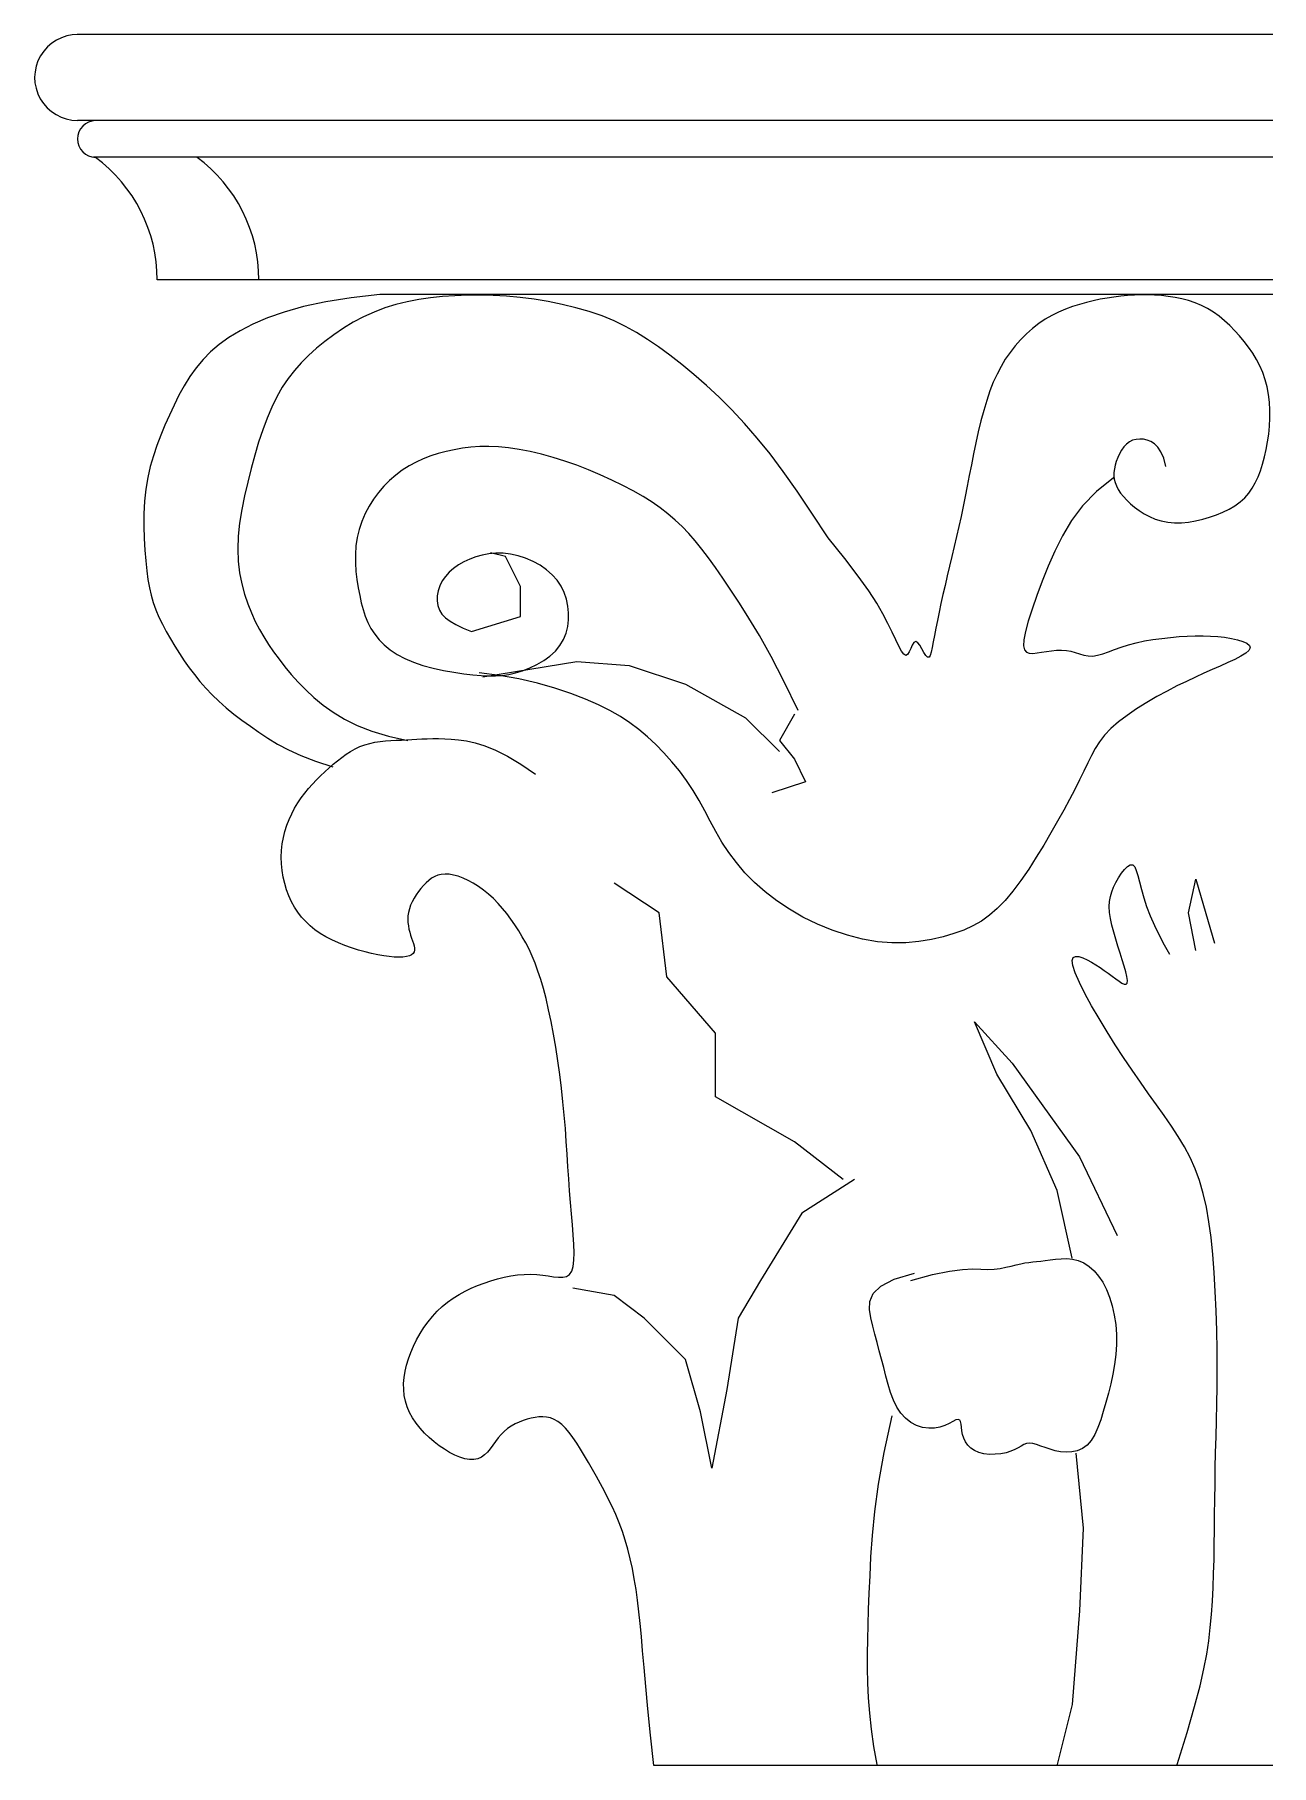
# Model space of a CAD drawing. Extents: x -9127 to 548, y 11049 to 16542.
# Drawn here: x -7716.8 to -7463.1, y 14054.5 to 14409.5 of the extents above; entities that cross this region are included whole.
import ezdxf

# ---------------------------------------------------------------- set-up
doc = ezdxf.new("R2010")
doc.units = 0
doc.header["$MEASUREMENT"] = 0
doc.layers.get('0').update_dxf_attribs({"linetype": 'CONTINUOUS'})
doc.layers.add('detail', color=7, linetype='CONTINUOUS')

# ---------------------------------------------------------------- blocks, each defined once
blk = doc.blocks.new('20')
at = {"layer": 'detail'}
for p, q in [((-5464.43, 9840.75), (-5709.72, 9840.75)), ((-5464.43, 9823.15), (-5709.63, 9823.15)), ((-5464.43, 9815.61), (-5706.37, 9815.61)), ((-5464.43, 9790.46), (-5693.29, 9790.46)), ((-5464.43, 9787.45), (-5647.61, 9787.45))]:
    blk.add_line(p, q, dxfattribs=at)
for points in [[(-5647.61, 9787.45), (-5653.52, 9786.79), (-5658.72, 9785.95), (-5663.26, 9784.96), (-5667.22, 9783.84), (-5670.66, 9782.62), (-5673.66, 9781.34), (-5676.28, 9780.02), (-5678.57, 9778.65), (-5680.58, 9777.21), (-5682.34, 9775.71), (-5683.89, 9774.12), (-5685.29, 9772.42), (-5686.57, 9770.62), (-5687.75, 9768.73), (-5688.83, 9766.77), (-5689.84, 9764.75), (-5690.79, 9762.7), (-5691.69, 9760.64), (-5692.55, 9758.57), (-5693.35, 9756.48), (-5694.08, 9754.36), (-5694.71, 9752.17), (-5695.24, 9749.9), (-5695.63, 9747.53), (-5695.88, 9745.04), (-5696, 9742.48), (-5696.01, 9739.91), (-5695.94, 9737.4), (-5695.81, 9735), (-5695.63, 9732.78), (-5695.42, 9730.77), (-5695.18, 9728.96), (-5694.89, 9727.3), (-5694.54, 9725.74), (-5694.1, 9724.25), (-5693.58, 9722.78), (-5692.95, 9721.29), (-5692.23, 9719.79), (-5691.43, 9718.29), (-5690.56, 9716.78), (-5689.65, 9715.28), (-5688.7, 9713.8), (-5687.73, 9712.33), (-5686.71, 9710.89), (-5685.65, 9709.47), (-5684.53, 9708.07), (-5683.33, 9706.69), (-5682.03, 9705.34), (-5680.63, 9704), (-5679.14, 9702.68), (-5677.56, 9701.39), (-5675.9, 9700.12), (-5674.18, 9698.87), (-5672.41, 9697.64), (-5670.57, 9696.43), (-5668.6, 9695.24), (-5666.38, 9694.07), (-5663.82, 9692.9), (-5660.81, 9691.74), (-5657.27, 9690.59)], [(-5486.39, 9752.14), (-5486.83, 9753.85), (-5487.39, 9755.17), (-5488.02, 9756.14), (-5488.73, 9756.84), (-5489.47, 9757.3), (-5490.24, 9757.59), (-5491, 9757.76), (-5491.76, 9757.8), (-5492.5, 9757.73), (-5493.2, 9757.53), (-5493.86, 9757.21), (-5494.47, 9756.76), (-5495.01, 9756.19), (-5495.5, 9755.52), (-5495.91, 9754.77), (-5496.27, 9753.99), (-5496.55, 9753.19), (-5496.78, 9752.4), (-5496.94, 9751.65), (-5497.03, 9750.93), (-5497.04, 9750.24), (-5496.96, 9749.55), (-5496.79, 9748.86), (-5496.52, 9748.17), (-5496.15, 9747.45), (-5495.67, 9746.72), (-5495.09, 9745.99), (-5494.42, 9745.25), (-5493.66, 9744.52), (-5492.8, 9743.81), (-5491.86, 9743.12), (-5490.84, 9742.47), (-5489.74, 9741.88), (-5488.56, 9741.39), (-5487.32, 9740.99), (-5486, 9740.73), (-5484.63, 9740.61), (-5483.2, 9740.63), (-5481.75, 9740.76), (-5480.29, 9741.01), (-5478.84, 9741.34), (-5477.41, 9741.76), (-5476.02, 9742.24), (-5474.69, 9742.79), (-5473.43, 9743.41), (-5472.26, 9744.1), (-5471.18, 9744.88), (-5470.22, 9745.73), (-5469.39, 9746.67), (-5468.66, 9747.7), (-5468.04, 9748.81), (-5467.49, 9750.01), (-5467.01, 9751.29), (-5466.58, 9752.66), (-5466.19, 9754.11), (-5465.84, 9755.63), (-5465.54, 9757.21), (-5465.3, 9758.82), (-5465.14, 9760.46), (-5465.05, 9762.1), (-5465.05, 9763.73), (-5465.15, 9765.34), (-5465.34, 9766.92), (-5465.62, 9768.47), (-5466.01, 9769.97), (-5466.5, 9771.41), (-5467.1, 9772.8), (-5467.8, 9774.13), (-5468.57, 9775.4), (-5469.42, 9776.62), (-5470.33, 9777.79), (-5471.28, 9778.93), (-5472.26, 9780.02), (-5473.29, 9781.07), (-5474.35, 9782.05), (-5475.46, 9782.97), (-5476.62, 9783.8), (-5477.83, 9784.54), (-5479.1, 9785.18), (-5480.41, 9785.73), (-5481.75, 9786.18), (-5483.12, 9786.55), (-5484.51, 9786.84), (-5485.91, 9787.06), (-5487.3, 9787.22), (-5488.69, 9787.32), (-5490.08, 9787.37), (-5491.46, 9787.36), (-5492.85, 9787.31), (-5494.25, 9787.22), (-5495.64, 9787.09), (-5497.04, 9786.92), (-5498.45, 9786.71), (-5499.86, 9786.46), (-5501.27, 9786.16), (-5502.7, 9785.81), (-5504.13, 9785.42), (-5505.56, 9784.97), (-5506.98, 9784.45), (-5508.39, 9783.85), (-5509.78, 9783.15), (-5511.15, 9782.36), (-5512.48, 9781.46), (-5513.77, 9780.45), (-5515.01, 9779.35), (-5516.19, 9778.17), (-5517.31, 9776.9), (-5518.35, 9775.56), (-5519.32, 9774.16), (-5520.2, 9772.68), (-5521.02, 9771.11), (-5521.78, 9769.43), (-5522.48, 9767.65), (-5523.14, 9765.73), (-5523.75, 9763.68), (-5524.32, 9761.53), (-5524.86, 9759.3), (-5525.36, 9757.03), (-5525.84, 9754.75), (-5526.29, 9752.5), (-5526.73, 9750.3), (-5527.15, 9748.14), (-5527.57, 9746.03), (-5527.99, 9743.95), (-5528.41, 9741.89), (-5528.85, 9739.83), (-5529.31, 9737.78), (-5529.78, 9735.74), (-5530.26, 9733.71), (-5530.74, 9731.7), (-5531.22, 9729.72), (-5531.67, 9727.78), (-5532.11, 9725.88), (-5532.52, 9724.03), (-5532.91, 9722.26), (-5533.26, 9720.58), (-5533.58, 9718.99), (-5533.85, 9717.52), (-5534.09, 9716.18), (-5534.31, 9715.01), (-5534.51, 9714.07), (-5534.73, 9713.4), (-5534.97, 9713.03), (-5535.27, 9713.03), (-5535.62, 9713.4), (-5536.01, 9714.03), (-5536.44, 9714.78), (-5536.87, 9715.49), (-5537.3, 9716.02), (-5537.7, 9716.24), (-5538.07, 9716.03), (-5538.41, 9715.5), (-5538.73, 9714.82), (-5539.05, 9714.15), (-5539.39, 9713.62), (-5539.76, 9713.41), (-5540.16, 9713.64), (-5540.63, 9714.28), (-5541.18, 9715.29), (-5541.81, 9716.61), (-5542.55, 9718.18), (-5543.41, 9719.95), (-5544.43, 9721.91), (-5545.7, 9724.11), (-5547.35, 9726.67), (-5549.48, 9729.69), (-5552.21, 9733.27), (-5555.66, 9737.52)], [(-5555.66, 9737.52), (-5558.98, 9742.6), (-5562.03, 9747.11), (-5564.88, 9751.13), (-5567.58, 9754.74), (-5570.2, 9758), (-5572.79, 9760.99), (-5575.4, 9763.78), (-5578.02, 9766.38), (-5580.62, 9768.8), (-5583.19, 9771.03), (-5585.7, 9773.09), (-5588.12, 9774.97), (-5590.45, 9776.68), (-5592.71, 9778.23), (-5594.96, 9779.63), (-5597.24, 9780.89), (-5599.58, 9782.02), (-5602.05, 9783.04), (-5604.66, 9783.94), (-5607.39, 9784.73), (-5610.21, 9785.41), (-5613.08, 9785.99), (-5615.97, 9786.46), (-5618.82, 9786.83), (-5621.62, 9787.09), (-5624.36, 9787.25), (-5627.05, 9787.32), (-5629.67, 9787.3), (-5632.24, 9787.19), (-5634.76, 9787.01), (-5637.23, 9786.74), (-5639.64, 9786.39), (-5642.01, 9785.94), (-5644.32, 9785.37), (-5646.59, 9784.68), (-5648.8, 9783.84), (-5650.96, 9782.86), (-5653.06, 9781.74), (-5655.09, 9780.52), (-5657.03, 9779.2), (-5658.88, 9777.82), (-5660.61, 9776.4), (-5662.23, 9774.94), (-5663.74, 9773.45), (-5665.14, 9771.87), (-5666.44, 9770.2), (-5667.65, 9768.41), (-5668.76, 9766.46), (-5669.8, 9764.34), (-5670.75, 9762.07), (-5671.65, 9759.65), (-5672.48, 9757.12), (-5673.27, 9754.48), (-5674.02, 9751.76), (-5674.73, 9748.97), (-5675.39, 9746.16), (-5675.95, 9743.34), (-5676.38, 9740.56), (-5676.67, 9737.84), (-5676.77, 9735.22), (-5676.67, 9732.71), (-5676.38, 9730.34), (-5675.94, 9728.1), (-5675.36, 9725.98), (-5674.69, 9723.99), (-5673.95, 9722.13), (-5673.16, 9720.4), (-5672.31, 9718.76), (-5671.41, 9717.2), (-5670.45, 9715.68), (-5669.42, 9714.17), (-5668.3, 9712.64), (-5667.1, 9711.09), (-5665.8, 9709.5), (-5664.38, 9707.91), (-5662.83, 9706.32), (-5661.13, 9704.75), (-5659.26, 9703.22), (-5657.2, 9701.74), (-5654.89, 9700.34), (-5652.27, 9699.04), (-5649.28, 9697.87), (-5645.83, 9696.84), (-5641.88, 9695.97)], [(-5561.82, 9702.13), (-5564.75, 9708.15), (-5567.38, 9713.22), (-5569.75, 9717.48), (-5571.9, 9721.07), (-5573.84, 9724.14), (-5575.61, 9726.82), (-5577.25, 9729.23), (-5578.77, 9731.42), (-5580.21, 9733.41), (-5581.59, 9735.23), (-5582.93, 9736.89), (-5584.27, 9738.42), (-5585.63, 9739.85), (-5587.04, 9741.18), (-5588.52, 9742.45), (-5590.1, 9743.66), (-5591.79, 9744.83), (-5593.64, 9745.99), (-5595.64, 9747.14), (-5597.79, 9748.28), (-5600.05, 9749.39), (-5602.4, 9750.45), (-5604.8, 9751.46), (-5607.24, 9752.4), (-5609.67, 9753.25), (-5612.09, 9754.01), (-5614.47, 9754.68), (-5616.8, 9755.23), (-5619.05, 9755.67), (-5621.22, 9755.99), (-5623.29, 9756.18), (-5625.25, 9756.26), (-5627.14, 9756.23), (-5628.95, 9756.1), (-5630.69, 9755.89), (-5632.38, 9755.61), (-5634.03, 9755.25), (-5635.63, 9754.83), (-5637.19, 9754.32), (-5638.71, 9753.73), (-5640.19, 9753.05), (-5641.62, 9752.27), (-5643.01, 9751.39), (-5644.34, 9750.4), (-5645.61, 9749.31), (-5646.81, 9748.12), (-5647.92, 9746.84), (-5648.93, 9745.47), (-5649.84, 9744.02), (-5650.63, 9742.5), (-5651.3, 9740.91), (-5651.85, 9739.26), (-5652.26, 9737.58), (-5652.52, 9735.86), (-5652.64, 9734.12), (-5652.64, 9732.38), (-5652.52, 9730.65), (-5652.32, 9728.95), (-5652.06, 9727.3), (-5651.75, 9725.73), (-5651.42, 9724.23), (-5651.04, 9722.81), (-5650.6, 9721.46), (-5650.07, 9720.18), (-5649.44, 9718.95), (-5648.67, 9717.77), (-5647.76, 9716.64), (-5646.7, 9715.57), (-5645.47, 9714.55), (-5644.07, 9713.61), (-5642.49, 9712.76), (-5640.72, 9712), (-5638.78, 9711.35), (-5636.71, 9710.8), (-5634.58, 9710.34), (-5632.46, 9709.96), (-5630.42, 9709.66), (-5628.53, 9709.44), (-5626.84, 9709.28), (-5625.3, 9709.2), (-5623.88, 9709.2), (-5622.53, 9709.3), (-5621.19, 9709.5), (-5619.81, 9709.82), (-5618.36, 9710.27), (-5616.88, 9710.84), (-5615.42, 9711.54), (-5614.01, 9712.35), (-5612.72, 9713.28), (-5611.6, 9714.31), (-5610.68, 9715.45), (-5609.96, 9716.68), (-5609.43, 9717.98), (-5609.09, 9719.34), (-5608.92, 9720.73), (-5608.9, 9722.13), (-5609.04, 9723.54), (-5609.34, 9724.93), (-5609.8, 9726.29), (-5610.43, 9727.59), (-5611.24, 9728.82), (-5612.24, 9729.96), (-5613.42, 9730.99), (-5614.75, 9731.91), (-5616.2, 9732.7), (-5617.72, 9733.35), (-5619.28, 9733.85), (-5620.84, 9734.19), (-5622.35, 9734.36), (-5623.82, 9734.38), (-5625.25, 9734.25), (-5626.61, 9734), (-5627.92, 9733.63), (-5629.17, 9733.16), (-5630.36, 9732.61), (-5631.46, 9731.97), (-5632.48, 9731.26), (-5633.38, 9730.47), (-5634.17, 9729.6), (-5634.82, 9728.68), (-5635.32, 9727.69), (-5635.67, 9726.66), (-5635.85, 9725.62), (-5635.87, 9724.6), (-5635.72, 9723.62), (-5635.4, 9722.71), (-5634.88, 9721.89), (-5634.17, 9721.14), (-5633.22, 9720.43), (-5632.03, 9719.73), (-5630.56, 9719.03), (-5628.79, 9718.29)], [(-5497.16, 9749.83), (-5500.65, 9747.05), (-5503.47, 9744.12), (-5505.76, 9741.07), (-5507.62, 9737.96), (-5509.16, 9734.82), (-5510.51, 9731.69), (-5511.74, 9728.62), (-5512.86, 9725.67), (-5513.83, 9722.93), (-5514.61, 9720.46), (-5515.18, 9718.33), (-5515.51, 9716.62), (-5515.57, 9715.38), (-5515.38, 9714.55), (-5514.98, 9714.07), (-5514.4, 9713.86), (-5513.67, 9713.83), (-5512.82, 9713.93), (-5511.88, 9714.07), (-5510.88, 9714.23), (-5509.85, 9714.38), (-5508.8, 9714.48), (-5507.78, 9714.51), (-5506.79, 9714.44), (-5505.85, 9714.26), (-5504.96, 9714), (-5504.09, 9713.72), (-5503.22, 9713.47), (-5502.33, 9713.31), (-5501.4, 9713.29), (-5500.4, 9713.44), (-5499.33, 9713.74), (-5498.17, 9714.15), (-5496.92, 9714.63), (-5495.56, 9715.12), (-5494.08, 9715.59), (-5492.49, 9716.01), (-5490.79, 9716.37), (-5489.03, 9716.67), (-5487.24, 9716.91), (-5485.45, 9717.11), (-5483.69, 9717.26), (-5481.99, 9717.37), (-5480.35, 9717.43), (-5478.77, 9717.44), (-5477.24, 9717.39), (-5475.76, 9717.29), (-5474.33, 9717.13), (-5472.95, 9716.91), (-5471.68, 9716.63), (-5470.59, 9716.28), (-5469.75, 9715.89), (-5469.22, 9715.44), (-5469.07, 9714.95), (-5469.35, 9714.42), (-5470.01, 9713.85), (-5470.99, 9713.24), (-5472.23, 9712.6), (-5473.67, 9711.93), (-5475.23, 9711.23), (-5476.86, 9710.52), (-5478.57, 9709.76), (-5480.34, 9708.96), (-5482.19, 9708.09), (-5484.12, 9707.14), (-5486.13, 9706.1), (-5488.22, 9704.96), (-5490.32, 9703.74), (-5492.38, 9702.45), (-5494.34, 9701.12), (-5496.13, 9699.76), (-5497.68, 9698.41), (-5498.95, 9697.07), (-5499.99, 9695.72), (-5500.87, 9694.34), (-5501.65, 9692.89), (-5502.4, 9691.35), (-5503.19, 9689.69), (-5504.08, 9687.89), (-5505.07, 9685.94), (-5506.16, 9683.87), (-5507.35, 9681.68), (-5508.62, 9679.39), (-5509.99, 9676.99), (-5511.44, 9674.52), (-5512.96, 9672.03), (-5514.53, 9669.59), (-5516.13, 9667.25), (-5517.75, 9665.08), (-5519.36, 9663.14), (-5520.96, 9661.49), (-5522.57, 9660.1), (-5524.23, 9658.93), (-5525.98, 9657.94), (-5527.85, 9657.09), (-5529.88, 9656.35), (-5532.09, 9655.68), (-5534.48, 9655.12), (-5537.03, 9654.7), (-5539.73, 9654.46), (-5542.57, 9654.44), (-5545.53, 9654.68), (-5548.59, 9655.21), (-5551.7, 9656.01), (-5554.81, 9657.05), (-5557.87, 9658.31), (-5560.83, 9659.75), (-5563.62, 9661.35), (-5566.21, 9663.08), (-5568.58, 9664.92), (-5570.75, 9666.85), (-5572.72, 9668.85), (-5574.49, 9670.92), (-5576.06, 9673.02), (-5577.45, 9675.14), (-5578.7, 9677.28), (-5579.86, 9679.41), (-5580.99, 9681.54), (-5582.15, 9683.64), (-5583.37, 9685.71), (-5584.72, 9687.74), (-5586.17, 9689.71), (-5587.72, 9691.61), (-5589.34, 9693.43), (-5591.02, 9695.14), (-5592.74, 9696.74), (-5594.49, 9698.22), (-5596.32, 9699.59), (-5598.27, 9700.88), (-5600.41, 9702.1), (-5602.78, 9703.28), (-5605.44, 9704.44), (-5608.43, 9705.58), (-5611.72, 9706.69), (-5615.29, 9707.71), (-5619.09, 9708.6), (-5623.09, 9709.32), (-5627.25, 9709.82)], [(-5628.79, 9718.29), (-5618.78, 9721.37), (-5618.78, 9727.52), (-5621.86, 9733.68), (-5624.94, 9734.45)], [(-5626.48, 9709.05), (-5607.24, 9712.13), (-5596.46, 9711.36), (-5584.91, 9707.52), (-5572.6, 9700.59), (-5565.67, 9693.67)], [(-5562.59, 9701.36), (-5565.67, 9695.97), (-5562.59, 9692.13), (-5560.28, 9687.51), (-5567.21, 9685.2)], [(-5591.43, 9485.75), (-5592.09, 9491.97), (-5592.63, 9497.32), (-5593.06, 9501.9), (-5593.42, 9505.83), (-5593.71, 9509.22), (-5593.97, 9512.18), (-5594.22, 9514.82), (-5594.47, 9517.27), (-5594.75, 9519.6), (-5595.07, 9521.85), (-5595.42, 9524.02), (-5595.81, 9526.11), (-5596.25, 9528.12), (-5596.74, 9530.06), (-5597.28, 9531.94), (-5597.87, 9533.75), (-5598.53, 9535.5), (-5599.23, 9537.19), (-5599.98, 9538.84), (-5600.76, 9540.43), (-5601.56, 9541.99), (-5602.38, 9543.5), (-5603.21, 9544.99), (-5604.03, 9546.44), (-5604.84, 9547.87), (-5605.64, 9549.26), (-5606.44, 9550.58), (-5607.22, 9551.83), (-5608, 9552.98), (-5608.77, 9554.02), (-5609.55, 9554.92), (-5610.32, 9555.68), (-5611.09, 9556.27), (-5611.86, 9556.71), (-5612.63, 9557.01), (-5613.41, 9557.18), (-5614.2, 9557.25), (-5614.99, 9557.23), (-5615.79, 9557.13), (-5616.6, 9556.96), (-5617.42, 9556.74), (-5618.25, 9556.47), (-5619.07, 9556.15), (-5619.87, 9555.77), (-5620.65, 9555.33), (-5621.4, 9554.83), (-5622.11, 9554.26), (-5622.76, 9553.62), (-5623.36, 9552.92), (-5623.92, 9552.18), (-5624.45, 9551.42), (-5624.99, 9550.69), (-5625.54, 9550.01), (-5626.13, 9549.42), (-5626.78, 9548.95), (-5627.51, 9548.62), (-5628.32, 9548.47), (-5629.22, 9548.49), (-5630.18, 9548.65), (-5631.19, 9548.96), (-5632.24, 9549.39), (-5633.32, 9549.94), (-5634.39, 9550.59), (-5635.46, 9551.32), (-5636.5, 9552.12), (-5637.51, 9552.99), (-5638.47, 9553.92), (-5639.36, 9554.91), (-5640.17, 9555.94), (-5640.89, 9557.02), (-5641.51, 9558.13), (-5642, 9559.27), (-5642.37, 9560.43), (-5642.61, 9561.62), (-5642.73, 9562.83), (-5642.74, 9564.06), (-5642.64, 9565.31), (-5642.44, 9566.57), (-5642.14, 9567.85), (-5641.75, 9569.14), (-5641.27, 9570.44), (-5640.72, 9571.75), (-5640.08, 9573.04), (-5639.37, 9574.3), (-5638.59, 9575.53), (-5637.74, 9576.72), (-5636.83, 9577.84), (-5635.85, 9578.89), (-5634.81, 9579.86), (-5633.71, 9580.75), (-5632.56, 9581.56), (-5631.37, 9582.3), (-5630.14, 9582.98), (-5628.86, 9583.6), (-5627.56, 9584.15), (-5626.22, 9584.66), (-5624.87, 9585.12), (-5623.49, 9585.52), (-5622.11, 9585.86), (-5620.74, 9586.13), (-5619.38, 9586.34), (-5618.03, 9586.46), (-5616.72, 9586.5), (-5615.45, 9586.45), (-5614.22, 9586.32), (-5613.06, 9586.14), (-5611.98, 9585.97), (-5610.99, 9585.86), (-5610.11, 9585.87), (-5609.35, 9586.04), (-5608.73, 9586.43), (-5608.26, 9587.1), (-5607.96, 9588.07), (-5607.8, 9589.34), (-5607.76, 9590.86), (-5607.81, 9592.61), (-5607.94, 9594.55), (-5608.12, 9596.65), (-5608.32, 9598.88), (-5608.52, 9601.2), (-5608.7, 9603.59), (-5608.87, 9606.03), (-5609.03, 9608.54), (-5609.19, 9611.09), (-5609.37, 9613.71), (-5609.57, 9616.37), (-5609.79, 9619.08), (-5610.06, 9621.85), (-5610.37, 9624.66), (-5610.73, 9627.48), (-5611.12, 9630.29), (-5611.55, 9633.05), (-5612.01, 9635.74), (-5612.49, 9638.31), (-5613, 9640.75), (-5613.52, 9643.01), (-5614.06, 9645.08), (-5614.61, 9646.96), (-5615.18, 9648.68), (-5615.77, 9650.27), (-5616.38, 9651.74), (-5617.02, 9653.13), (-5617.69, 9654.44), (-5618.4, 9655.71), (-5619.14, 9656.94), (-5619.91, 9658.15), (-5620.73, 9659.32), (-5621.57, 9660.45), (-5622.46, 9661.53), (-5623.38, 9662.56), (-5624.33, 9663.53), (-5625.33, 9664.43), (-5626.35, 9665.25), (-5627.4, 9666), (-5628.46, 9666.67), (-5629.51, 9667.25), (-5630.55, 9667.73), (-5631.55, 9668.1), (-5632.51, 9668.37), (-5633.41, 9668.53), (-5634.24, 9668.57), (-5635.01, 9668.49), (-5635.71, 9668.32), (-5636.37, 9668.05), (-5636.99, 9667.7), (-5637.58, 9667.27), (-5638.13, 9666.77), (-5638.67, 9666.22), (-5639.19, 9665.62), (-5639.69, 9664.98), (-5640.16, 9664.31), (-5640.59, 9663.61), (-5640.98, 9662.89), (-5641.3, 9662.16), (-5641.56, 9661.43), (-5641.75, 9660.71), (-5641.85, 9659.99), (-5641.88, 9659.29), (-5641.85, 9658.6), (-5641.76, 9657.93), (-5641.64, 9657.28), (-5641.48, 9656.65), (-5641.3, 9656.04), (-5641.11, 9655.45), (-5640.92, 9654.88), (-5640.74, 9654.35), (-5640.61, 9653.85), (-5640.53, 9653.38), (-5640.52, 9652.96), (-5640.6, 9652.58), (-5640.79, 9652.26), (-5641.11, 9651.99), (-5641.56, 9651.78), (-5642.15, 9651.63), (-5642.87, 9651.54), (-5643.7, 9651.51), (-5644.65, 9651.54), (-5645.69, 9651.63), (-5646.82, 9651.78), (-5648.03, 9651.99), (-5649.32, 9652.26), (-5650.65, 9652.59), (-5652.02, 9652.97), (-5653.41, 9653.41), (-5654.78, 9653.91), (-5656.13, 9654.46), (-5657.44, 9655.06), (-5658.68, 9655.71), (-5659.84, 9656.4), (-5660.92, 9657.15), (-5661.92, 9657.96), (-5662.83, 9658.82), (-5663.67, 9659.74), (-5664.44, 9660.72), (-5665.12, 9661.77), (-5665.74, 9662.89), (-5666.28, 9664.08), (-5666.74, 9665.32), (-5667.13, 9666.62), (-5667.44, 9667.95), (-5667.66, 9669.31), (-5667.79, 9670.68), (-5667.84, 9672.05), (-5667.79, 9673.4), (-5667.65, 9674.74), (-5667.41, 9676.04), (-5667.1, 9677.32), (-5666.7, 9678.56), (-5666.23, 9679.77), (-5665.7, 9680.94), (-5665.1, 9682.07), (-5664.45, 9683.15), (-5663.76, 9684.18), (-5663.02, 9685.17), (-5662.24, 9686.12), (-5661.44, 9687.03), (-5660.61, 9687.9), (-5659.76, 9688.74), (-5658.9, 9689.55), (-5658.04, 9690.33), (-5657.17, 9691.09), (-5656.3, 9691.81), (-5655.42, 9692.5), (-5654.53, 9693.14), (-5653.62, 9693.72), (-5652.68, 9694.24), (-5651.72, 9694.7), (-5650.73, 9695.08), (-5649.7, 9695.37), (-5648.64, 9695.6), (-5647.57, 9695.76), (-5646.48, 9695.88), (-5645.38, 9695.96), (-5644.29, 9696.01), (-5643.2, 9696.06), (-5642.13, 9696.1), (-5641.08, 9696.15), (-5640.04, 9696.21), (-5638.99, 9696.27), (-5637.91, 9696.31), (-5636.78, 9696.34), (-5635.59, 9696.34), (-5634.32, 9696.3), (-5632.96, 9696.23), (-5631.48, 9696.1), (-5629.86, 9695.87), (-5628.07, 9695.47), (-5626.09, 9694.85), (-5623.89, 9693.96), (-5621.44, 9692.73), (-5618.72, 9691.11), (-5615.7, 9689.05)], [(-5484.08, 9485.91), (-5482.04, 9492.5), (-5480.5, 9497.8), (-5479.37, 9502.07), (-5478.57, 9505.58), (-5478, 9508.57), (-5477.6, 9511.31), (-5477.28, 9514), (-5477.03, 9516.71), (-5476.84, 9519.45), (-5476.69, 9522.23), (-5476.59, 9525.07), (-5476.51, 9527.98), (-5476.45, 9530.97), (-5476.41, 9534.03), (-5476.38, 9537.15), (-5476.35, 9540.31), (-5476.31, 9543.5), (-5476.25, 9546.7), (-5476.18, 9549.91), (-5476.1, 9553.15), (-5476.01, 9556.46), (-5475.94, 9559.87), (-5475.89, 9563.4), (-5475.87, 9567.09), (-5475.89, 9570.96), (-5475.96, 9574.94), (-5476.08, 9578.97), (-5476.25, 9582.96), (-5476.48, 9586.85), (-5476.77, 9590.56), (-5477.12, 9594.02), (-5477.55, 9597.25), (-5478.08, 9600.26), (-5478.71, 9603.06), (-5479.47, 9605.68), (-5480.36, 9608.13), (-5481.39, 9610.43), (-5482.56, 9612.63), (-5483.85, 9614.76), (-5485.25, 9616.88), (-5486.74, 9619.01), (-5488.31, 9621.21), (-5489.94, 9623.5), (-5491.62, 9625.9), (-5493.33, 9628.37), (-5495.05, 9630.93), (-5496.76, 9633.54), (-5498.45, 9636.21), (-5500.08, 9638.91), (-5501.62, 9641.56), (-5502.98, 9644.07), (-5504.13, 9646.34), (-5504.99, 9648.28), (-5505.5, 9649.81), (-5505.63, 9650.84), (-5505.42, 9651.44), (-5504.94, 9651.68), (-5504.26, 9651.63), (-5503.44, 9651.36), (-5502.55, 9650.96), (-5501.66, 9650.48), (-5500.77, 9649.95), (-5499.89, 9649.39), (-5499.04, 9648.8), (-5498.21, 9648.21), (-5497.42, 9647.63), (-5496.68, 9647.07), (-5495.99, 9646.58), (-5495.4, 9646.2), (-5494.91, 9645.98), (-5494.55, 9645.97), (-5494.34, 9646.22), (-5494.29, 9646.74), (-5494.39, 9647.53), (-5494.61, 9648.52), (-5494.93, 9649.69), (-5495.32, 9650.99), (-5495.75, 9652.37), (-5496.21, 9653.8), (-5496.66, 9655.24), (-5497.08, 9656.68), (-5497.45, 9658.09), (-5497.75, 9659.44), (-5497.93, 9660.71), (-5498, 9661.88), (-5497.94, 9662.96), (-5497.77, 9663.98), (-5497.5, 9664.95), (-5497.12, 9665.91), (-5496.65, 9666.86), (-5496.1, 9667.82), (-5495.5, 9668.73), (-5494.87, 9669.52), (-5494.26, 9670.12), (-5493.68, 9670.45), (-5493.19, 9670.45), (-5492.78, 9670.07), (-5492.45, 9669.32), (-5492.14, 9668.27), (-5491.81, 9666.95), (-5491.42, 9665.42), (-5490.94, 9663.72), (-5490.33, 9661.9), (-5489.59, 9660), (-5488.74, 9658.04), (-5487.78, 9656.05), (-5486.74, 9654.07), (-5485.62, 9652.11)], [(-5552.59, 9605.95), (-5562.59, 9613.64), (-5578.76, 9622.88), (-5578.76, 9635.96), (-5588.76, 9647.5), (-5590.3, 9660.58), (-5599.54, 9666.73)], [(-5480.23, 9652.88), (-5481.77, 9660.58), (-5480.23, 9667.5), (-5478.69, 9662.12), (-5476.38, 9654.42)], [(-5505.63, 9589.79), (-5508.71, 9603.64), (-5514.1, 9615.95), (-5521.03, 9627.49), (-5525.64, 9638.26), (-5517.95, 9629.8), (-5504.09, 9610.56), (-5496.39, 9594.41)], [(-5550.28, 9605.95), (-5561.05, 9599.02), (-5569.52, 9585.17), (-5574.14, 9577.48), (-5576.45, 9562.86), (-5579.53, 9546.7), (-5581.84, 9558.24), (-5584.91, 9569.01), (-5593.38, 9577.48), (-5599.54, 9582.09), (-5608.01, 9583.63)], [(-5538.73, 9585.17), (-5534.27, 9586.41), (-5530.79, 9587.14), (-5528.1, 9587.48), (-5526.01, 9587.57), (-5524.36, 9587.52), (-5522.95, 9587.48), (-5521.64, 9587.54), (-5520.39, 9587.69), (-5519.21, 9587.91), (-5518.11, 9588.16), (-5517.09, 9588.42), (-5516.15, 9588.63), (-5515.29, 9588.8), (-5514.48, 9588.92), (-5513.7, 9589), (-5512.9, 9589.08), (-5512.06, 9589.17), (-5511.15, 9589.28), (-5510.14, 9589.42), (-5509.04, 9589.56), (-5507.89, 9589.66), (-5506.71, 9589.68), (-5505.52, 9589.56), (-5504.35, 9589.28), (-5503.22, 9588.79), (-5502.14, 9588.09), (-5501.12, 9587.19), (-5500.19, 9586.1), (-5499.33, 9584.83), (-5498.57, 9583.38), (-5497.92, 9581.76), (-5497.39, 9580), (-5496.97, 9578.12), (-5496.68, 9576.16), (-5496.53, 9574.14), (-5496.52, 9572.09), (-5496.66, 9570.04), (-5496.92, 9568), (-5497.28, 9565.98), (-5497.71, 9564), (-5498.19, 9562.06), (-5498.7, 9560.17), (-5499.22, 9558.34), (-5499.76, 9556.62), (-5500.34, 9555.04), (-5500.98, 9553.62), (-5501.71, 9552.41), (-5502.55, 9551.44), (-5503.51, 9550.74), (-5504.56, 9550.29), (-5505.68, 9550.05), (-5506.83, 9549.99), (-5507.98, 9550.08), (-5509.09, 9550.29), (-5510.15, 9550.58), (-5511.14, 9550.92), (-5512.06, 9551.25), (-5512.91, 9551.54), (-5513.67, 9551.75), (-5514.35, 9551.83), (-5514.96, 9551.75), (-5515.52, 9551.54), (-5516.09, 9551.24), (-5516.69, 9550.88), (-5517.38, 9550.51), (-5518.2, 9550.16), (-5519.18, 9549.88), (-5520.27, 9549.67), (-5521.43, 9549.55), (-5522.59, 9549.54), (-5523.72, 9549.66), (-5524.75, 9549.91), (-5525.63, 9550.3), (-5526.38, 9550.81), (-5526.99, 9551.43), (-5527.47, 9552.12), (-5527.83, 9552.86), (-5528.08, 9553.62), (-5528.23, 9554.39), (-5528.31, 9555.11), (-5528.39, 9555.74), (-5528.49, 9556.25), (-5528.67, 9556.58), (-5528.98, 9556.7), (-5529.45, 9556.59), (-5530.07, 9556.29), (-5530.84, 9555.9), (-5531.74, 9555.49), (-5532.75, 9555.13), (-5533.85, 9554.91), (-5535.04, 9554.89), (-5536.28, 9555.08), (-5537.51, 9555.48), (-5538.7, 9556.1), (-5539.81, 9556.94), (-5540.78, 9557.99), (-5541.6, 9559.24), (-5542.28, 9560.67), (-5542.85, 9562.23), (-5543.35, 9563.89), (-5543.8, 9565.61), (-5544.25, 9567.35), (-5544.7, 9569.07), (-5545.17, 9570.77), (-5545.63, 9572.47), (-5546.08, 9574.16), (-5546.5, 9575.85), (-5546.88, 9577.54), (-5547.16, 9579.24), (-5547.1, 9580.92), (-5546.44, 9582.54), (-5544.88, 9584.06), (-5542.14, 9585.47), (-5537.96, 9586.71)], [(-5542.58, 9557.47), (-5544.23, 9549.95), (-5545.4, 9543.43), (-5546.18, 9537.79), (-5546.66, 9532.87), (-5546.95, 9528.53), (-5547.13, 9524.64), (-5547.29, 9521.06), (-5547.42, 9517.73), (-5547.53, 9514.58), (-5547.61, 9511.55), (-5547.65, 9508.6), (-5547.65, 9505.66), (-5547.58, 9502.69), (-5547.44, 9499.63), (-5547.2, 9496.46), (-5546.84, 9493.14), (-5546.33, 9489.64), (-5545.66, 9485.91)], [(-5504.86, 9549.78), (-5503.32, 9534.39), (-5504.09, 9517.46), (-5505.63, 9498.22), (-5508.71, 9485.91)], [(-5464.43, 9485.75), (-5591.43, 9485.75)]]:
    blk.add_lwpolyline(points, dxfattribs=at)
for centre, radius, start, end in [((-5709.63, 9831.95), 8.8, 89.3875, 270), ((-5705.85, 9819.34), 3.77, 91.7886, 268.2114), ((-5724.48, 9790.46), 31.2, 0, 53.5872), ((-5703.63, 9790.46), 31.2, 0, 53.5872)]:
    blk.add_arc(centre, radius, start, end, dxfattribs=at)

msp = doc.modelspace()

# ---------------------------------------------------------------- block references
msp.add_blockref('20', (-1998.33, 4568.79))

doc.saveas('drawing.dxf')
